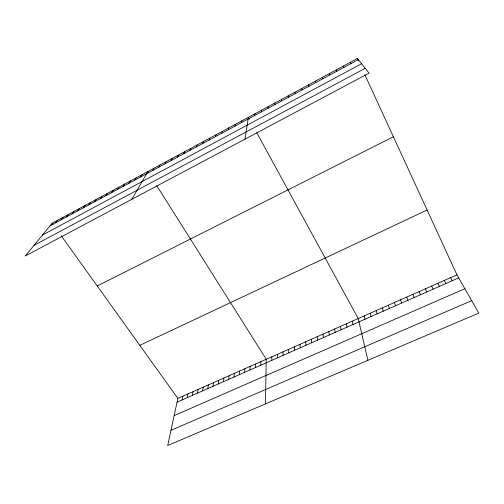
<?xml version="1.0" encoding="UTF-8"?>
<svg xmlns="http://www.w3.org/2000/svg" width="504" height="504" viewBox="0 0 504 504"><rect width="100%" height="100%" fill="white"/><g stroke="black" fill="none" stroke-linecap="round" stroke-linejoin="round"><path stroke-width="0.76" d="M271.801 360.347L271.82 356.8M265.438 403.912L266.251 359.264L156.832 185.806M260.77 365.217L260.883 361.639M268.059 108.272L268.115 106.665M255.371 367.599L255.534 364.008M250.003 369.968L250.204 366.364M244.648 372.33L244.9 368.714M261.368 111.875L261.494 110.237M239.318 374.68L239.614 371.051M234.013 377.024L234.354 373.382M228.728 379.354L229.112 375.701M223.461 381.679L223.896 378.013M254.715 115.466L254.911 113.791M218.219 383.991L218.692 380.312M213.003 386.297L213.52 382.605M207.799 388.59L208.36 384.886M244.988 139.136L248.359 117.325L249.392 119.221M202.627 390.877L203.225 387.16M197.467 393.151L198.116 389.428M192.333 395.419L193.019 391.677M241.504 122.585L241.838 120.847M187.217 397.675L187.948 393.926M182.12 399.924L182.895 396.163M61.255 235.828L177.862 398.387L167.712 445.505L478.8 313.11L456.958 274.844L364.858 74.762M234.952 126.12L235.349 124.349M228.432 129.635L228.898 127.827M221.943 133.132L222.472 131.298M215.492 136.609L216.084 134.744M209.072 140.068L209.727 138.178M202.677 143.514L203.402 141.593M196.321 146.941L197.102 144.988M189.995 150.35L190.84 148.365M183.702 153.745L184.609 151.729M177.439 157.122L178.41 155.075M171.209 160.48L172.236 158.407M165.01 163.819L166.093 161.721M158.842 167.145L159.982 165.022M152.699 170.459L153.903 168.304M131.828 199.326L147.855 171.568L148.674 172.872M140.698 176.929L142.015 174.718M134.833 180.092L136.2 177.855M128.993 183.236L130.416 180.98M123.184 186.373L124.658 184.086M117.394 189.491L118.931 187.179M111.642 192.591L113.224 190.254M105.909 195.678L107.547 193.322M100.208 198.752L101.896 196.371M94.532 201.814L96.27 199.408M88.88 204.863L90.67 202.425M83.261 207.894L85.1 205.437M77.66 210.911L79.55 208.429M72.091 213.91L74.031 211.409M66.547 216.903L68.531 214.376M61.022 219.876L63.063 217.331M55.528 222.837L57.614 220.267M52.189 223.196L25.2 256.038L369.06 73.137L357.368 58.495L52.189 223.196L53.059 224.406M50.06 225.786L358.281 59.636M42.424 235.078L361.557 63.737M33.995 245.341L365.211 68.311M97.228 285.982L393.404 136.779M139.81 345.341L427.115 210.017M177.862 398.387L456.958 274.844M177.049 402.161L458.684 277.874M174.157 415.592L464.871 288.71M170.988 430.303L471.694 300.668M350.286 62.32L351.118 63.498M343.237 66.118L343.993 67.334M450.576 277.673L452.239 280.722M256.731 132.659L358.224 318.547L367.901 360.31M336.231 69.905L336.905 71.159M444.219 280.482L445.82 283.55M437.894 283.279L439.431 286.373M431.6 286.07L433.075 289.176M329.257 73.666L329.855 74.957M357.368 58.495L358.312 60.543M425.332 288.842L426.743 291.967M419.095 291.608L420.443 294.752M412.883 294.355L414.175 297.517M322.321 77.408L322.844 78.737M406.696 297.089L407.931 300.271M400.541 299.817L401.719 303.017M394.418 302.526L395.533 305.745M315.422 81.131L315.869 82.498M388.319 305.229L389.371 308.461M382.246 307.919L383.242 311.17M376.198 310.59L377.137 313.86M370.182 313.255L371.064 316.543M308.561 84.836L308.933 86.234M364.19 315.907L365.016 319.208M352.283 321.18L352.995 324.513M301.732 88.521L302.035 89.958M346.374 323.795L347.029 327.146M340.484 326.403L341.088 329.767M334.625 328.999L335.173 332.382M294.941 92.188L295.168 93.656M328.791 331.582L329.288 334.977M322.982 334.152L323.423 337.567M317.199 336.71L317.583 340.143M288.181 95.836L288.338 97.341M311.434 339.261L311.774 342.707M305.701 341.8L305.991 345.259M299.993 344.326L300.226 347.804M281.459 99.464L281.541 101.002M294.311 346.84L294.493 350.33M288.647 349.348L288.786 352.85M283.015 351.842L283.097 355.364M277.402 354.325L277.439 357.859M274.768 103.074L274.781 104.643"/></g></svg>
